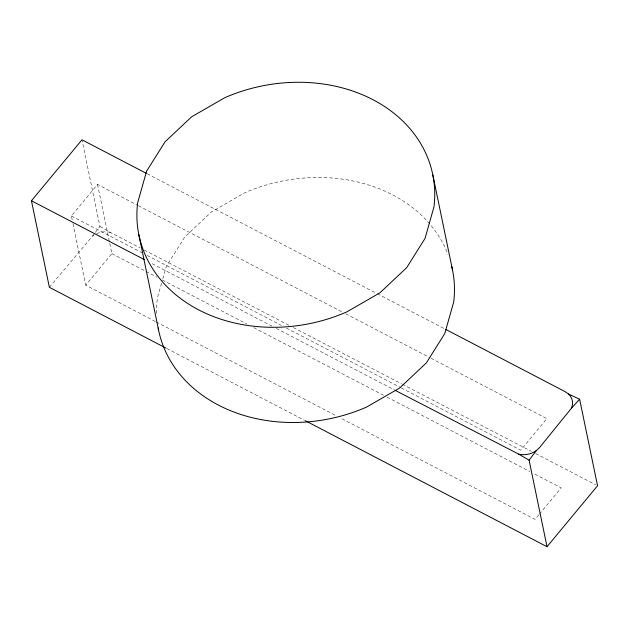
<?xml version="1.0" encoding="UTF-8"?>
<svg xmlns="http://www.w3.org/2000/svg" width="629" height="629" viewBox="0 0 629 629"><rect width="100%" height="100%" fill="white"/><g stroke="black" fill="none" stroke-linecap="round" stroke-linejoin="round"><path stroke-width="0.47" stroke-dasharray="3.15 2.36" d="M161.527 283.317L157.376 298.012A150.001 121.2 -11.7 0 0 156.739 315.475M162.825 278.726L166.315 266.374L184.753 237.023L211.415 211.965L244.492 192.906A150.001 121.2 -11.7 0 1 448.013 254.478M49.369 287.304L92.644 235.954L99.901 226.346L82.179 140.762M72.186 219.796L71.391 215.951L97.526 184.423L137.578 205.298M155.394 321.498L85.725 285.189L111.86 253.652L109.674 243.077M538.794 514.899L535.059 519.405L339.998 417.727M539.415 514.152L561.194 487.876L533.329 473.354M147.1 173.746L376.417 293.279M377.282 293.735L444.176 328.605M138.451 205.754L342.223 311.968M345.706 313.785L430.173 357.815M431.038 358.271L546.86 418.639L520.726 450.175L401.42 387.983M99.901 226.346L110.287 232.376L139.921 247.787M144.285 250.059L288.978 325.295M293.342 327.567L401.428 383.769M402.293 384.225L531.301 451.308M535.664 453.572L595.805 484.849M71.391 215.951L141.926 252.716M147.147 255.445L281.249 325.342M286.478 328.071L400.555 387.535M152.139 263.677L272.019 326.168M276.367 328.432L395.389 390.467M111.86 253.652L157.148 277.255M162.368 279.984L246.835 324.014M253.802 327.646L383.548 395.279M387.032 397.096L529.846 471.538M156.259 321.954L336.515 415.911M166.827 348.529L304.287 420.188M97.526 184.423L109.47 242.118M72.98 223.641L85.725 285.189M92.644 235.954A17.997 14.546 -11.7 0 1 94.153 234.947M96.614 233.666A17.997 14.546 -11.7 0 1 110.287 232.376"/><path stroke-width="0.94" d="M579.631 399.211L597.55 485.753L547.018 546.711L529.099 460.169L536.356 450.568L539.556 447.557L571.384 408.3L579.631 399.211L568.53 394.037L565.133 391.655L445.914 329.51M165.954 348.081L49.369 287.304L31.45 200.761L81.982 139.803L146.227 173.297M395.389 390.467L518.713 454.138L529.099 460.169M31.45 200.761L144.324 259.596M305.159 420.636L547.018 546.711M432.838 174.988L452.55 270.187M138.812 234.586L158.524 329.785M568.53 394.037A17.997 14.546 -11.7 0 1 571.384 408.3M536.356 450.568A17.997 14.546 -11.7 0 1 518.713 454.138M451.732 266.46A150.001 121.2 -11.7 0 1 453.706 301.967L444.758 333.606L426.328 362.949L399.667 388.007L366.589 407.065A150.001 121.2 -11.7 0 1 158.17 327.913M146.604 171.174L137.657 202.813A150.001 121.2 -11.7 0 0 346.87 311.866L379.947 292.807L406.609 267.75L425.047 238.407L433.986 206.768A150.001 121.2 -11.7 0 0 224.781 97.707L191.696 116.766L165.034 141.824L146.604 171.174"/></g></svg>
